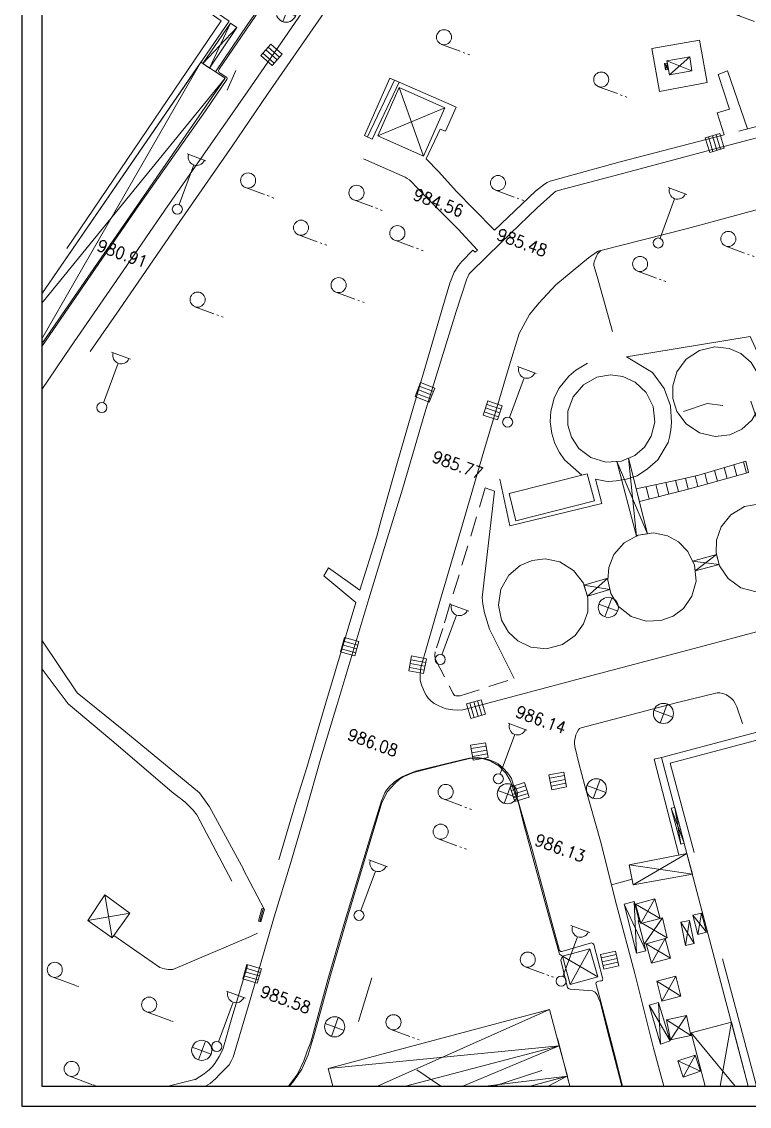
# Model space of a CAD drawing. Header units: centimetres. Extents: x 392964 to 515689, y 49661 to 58661.
# Drawn here: x 392964 to 396579, y 49661 to 55048 of the extents above; entities that cross this region are included whole.
import ezdxf
from ezdxf.enums import TextEntityAlignment as Align
from ezdxf.xclip import XClip

# ---------------------------------------------------------------- set-up
doc = ezdxf.new("R2010")
doc.units = ezdxf.units.CM
doc.header["$XCLIPFRAME"] = 0
for name, pattern in [('10204', [3, 2, -1]), ('10207', [0]), ('11014', [15, 7.5, 7.5]), ('11019', [0]), ('11021', [0]), ('11216', [0]), ('11239', [0]), ('DGN Style 3', [38.252869, 27.323478, -10.929391])]:
    doc.linetypes.add(name, pattern=pattern)
for name, color, linetype, lineweight in [('---___EB_draft03_cihazlar', 8, 'Continuous', 9), ('0-KRCN-VAZİYET-030426', 8, 'Continuous', 9), ('0-KRCN-Z-ANTET', 71, 'Continuous', 30), ('B_AKARYAKIT_ISTASYONU', 8, '11216', 9), ('B_BETON_ZEMIN', 8, '11239', 9), ('B_MERDIVEN', 8, '10207', 9), ('B_MERDIVEN_TARAMA', 8, 'Continuous', 9), ('B_SUNDURMA', 8, 'Continuous', 9), ('B_SUNDURMA_TARAMA', 8, 'Continuous', 9), ('B_TICARI', 8, 'Continuous', 9), ('B_YAPI_ZEMIN', 8, 'DGN Style 3', 9), ('S_CAD_SOK_LAMBASI', 8, 'Continuous', 9), ('S_IZGARA', 8, 'Continuous', 9), ('S_ROGAR_KAPAGI', 8, 'Continuous', 9), ('S_TEK_AGAC', 8, 'Continuous', 9), ('S_Y_DOKEN_AGAC_GRUP', 8, 'Continuous', 9), ('SINIR_DUVAR_TEK', 8, '11019', 9), ('SINIR_IST_DUVARI', 8, '11021', 9), ('SINIR_TEL_TEK', 8, '11014', 9), ('Y_YOL_KOTU', 8, 'Continuous', 9), ('YOL_KALDIRIM_KENARI_BORDURTASI', 8, '10204', 9), ('YOL_SOSE', 8, 'Continuous', 9)]:
    doc.layers.add(name, color=color, linetype=linetype, lineweight=lineweight)
doc.styles.add('Style-STANDARD', font='STANDARD.shx')

# ---------------------------------------------------------------- blocks, each defined once
blk = doc.blocks.new('12003')
at = {"layer": 'S_CAD_SOK_LAMBASI'}
for p, q in [((-1, 5.5), (1, 5.5)), ((0, 0.5), (0, 4.69))]:
    blk.add_line(p, q, dxfattribs=at)
blk.add_circle((0, 0), 0.5, dxfattribs=at)
blk.add_arc((0, 5.53), 0.837, 183.298, 356.9072, dxfattribs=at)
blk = doc.blocks.new('12027')
at = {"layer": 'S_ROGAR_KAPAGI'}
for p, q in [((0.02, -1.01), (0.02, 0.99)), ((-1, -0.02), (1, -0.02))]:
    blk.add_line(p, q, dxfattribs=at)
blk.add_circle((0, 0), 1, dxfattribs=at)
blk = doc.blocks.new('12038')
at = {"layer": 'S_IZGARA'}
for p, q in [((-0.5, -1), (-0.5, 1)), ((0, -1), (0, 1)), ((0.55, -1), (0.55, 1))]:
    blk.add_line(p, q, dxfattribs=at)
at = {"layer": 'S_IZGARA', "flags": 128}
blk.add_lwpolyline([(1, 1), (-1, 1), (-1, -1), (1, -1), (1, 1)], dxfattribs=at)
blk = doc.blocks.new('11424')
at = {"layer": 'S_TEK_AGAC'}
for p, q in [((0, -0.75), (2, -0.75)), ((2.3, -0.75), (2.5, -0.75)), ((2.8, -0.75), (3, -0.75))]:
    blk.add_line(p, q, dxfattribs=at)
blk.add_circle((0, 0), 0.75, dxfattribs=at)
blk = doc.blocks.new('11402')
at = {"layer": 'S_Y_DOKEN_AGAC_GRUP'}
for p, q in [((-5, 3.75), (-2.49, 3.75)), ((-2.44, 3.75), (-2.34, 3.75)), ((-2.26, 3.75), (-2.16, 3.75)), ((5, 3.75), (7.51, 3.75)), ((7.56, 3.75), (7.66, 3.75)), ((7.74, 3.75), (7.84, 3.75)), ((-0.01, -4.9), (2.5, -4.9)), ((2.55, -4.9), (2.65, -4.9)), ((2.73, -4.9), (2.83, -4.9))]:
    blk.add_line(p, q, dxfattribs=at)
for centre in [(-4.99, 4.5), (5.01, 4.5), (0, -4.15)]:
    blk.add_circle(centre, 0.75, dxfattribs=at)
blk = doc.blocks.new('12038_2')
at = {"layer": 'S_IZGARA'}
for p, q in [((-0.5, -1), (-0.5, 1)), ((0, -1), (0, 1)), ((0.55, -1), (0.55, 1))]:
    blk.add_line(p, q, dxfattribs=at)
at = {"layer": 'S_IZGARA', "flags": 128}
blk.add_lwpolyline([(1, 1), (-1, 1), (-1, -1), (1, -1), (1, 1)], dxfattribs=at)
blk = doc.blocks.new('12038_3')
at = {"layer": 'S_IZGARA'}
for p, q in [((-0.5, -1), (-0.5, 1)), ((0, -1), (0, 1)), ((0.55, -1), (0.55, 1))]:
    blk.add_line(p, q, dxfattribs=at)
at = {"layer": 'S_IZGARA', "flags": 128}
blk.add_lwpolyline([(1, 1), (-1, 1), (-1, -1), (1, -1), (1, 1)], dxfattribs=at)
blk = doc.blocks.new('Akyurt_Tm33')
at = {"layer": 'B_AKARYAKIT_ISTASYONU', "flags": 128}
for points, elevation in [([(501810.2, 4439152.84), (501810.81, 4439154), (501811.06, 4439155.46), (501810.78, 4439157.02), (501809.97, 4439158.4), (501808.78, 4439159.36), (501807.5, 4439159.84), (501806.24, 4439159.92), (501804.85, 4439159.58), (501803.55, 4439158.72), (501802.59, 4439157.42), (501802.17, 4439155.92), (501802.26, 4439154.5), (501802.71, 4439153.31), (501803.55, 4439152.23), (501804.82, 4439151.4), (501806.39, 4439151.03), (501807.96, 4439151.24), (501809.28, 4439151.91)], 995.35), ([(501801.74, 4439147.81), (501802, 4439149.06), (501801.84, 4439150.5), (501801.15, 4439151.89), (501800.01, 4439152.96), (501798.64, 4439153.54), (501797.31, 4439153.64), (501796.1, 4439153.37), (501794.9, 4439152.67), (501793.9, 4439151.51), (501793.36, 4439150.03), (501793.37, 4439148.51), (501793.84, 4439147.2), (501794.59, 4439146.21), (501795.68, 4439145.43), (501797.1, 4439144.99), (501798.66, 4439145.07), (501800.08, 4439145.69), (501801.13, 4439146.69)], 996.11), ([(501819.41, 4439139.64), (501820.06, 4439140.76), (501820.38, 4439142.18), (501820.17, 4439143.73), (501819.43, 4439145.13), (501818.31, 4439146.13), (501817.06, 4439146.65), (501815.82, 4439146.78), (501814.44, 4439146.51), (501813.12, 4439145.72), (501812.12, 4439144.48), (501811.64, 4439143.02), (501811.67, 4439141.62), (501812.06, 4439140.43), (501812.84, 4439139.33), (501814.06, 4439138.45), (501815.58, 4439138.02), (501817.14, 4439138.16), (501818.46, 4439138.77)], 996.47), ([(501810.23, 4439133.04), (501810.93, 4439134.13), (501811.3, 4439135.54), (501811.16, 4439137.1), (501810.47, 4439138.53), (501809.39, 4439139.58), (501808.17, 4439140.16), (501806.93, 4439140.34), (501805.54, 4439140.12), (501804.19, 4439139.39), (501803.14, 4439138.19), (501802.59, 4439136.75), (501802.56, 4439135.35), (501802.9, 4439134.14), (501803.64, 4439133.01), (501804.82, 4439132.08), (501806.32, 4439131.58), (501807.89, 4439131.65), (501809.24, 4439132.21)], 996.47), ([(501795.17, 4439133.39), (501794.22, 4439132.49), (501793.5, 4439131.19), (501793.26, 4439129.62), (501793.58, 4439128.04), (501794.39, 4439126.75), (501795.45, 4439125.87), (501796.63, 4439125.39), (501798.05, 4439125.27), (501799.57, 4439125.65), (501800.89, 4439126.58), (501801.79, 4439127.86), (501802.16, 4439129.24), (501802.12, 4439130.51), (501801.67, 4439131.81), (501800.74, 4439133.02), (501799.37, 4439133.87), (501797.81, 4439134.19), (501796.35, 4439133.97)], 996.47)]:
    blk.add_lwpolyline(points, close=True, dxfattribs=dict(at, elevation=elevation))
at = {"layer": 'B_AKARYAKIT_ISTASYONU'}
blk.add_3dface([(501798.94, 4439141.07, 988.83), (501792.31, 4439136.51, 988.83), (501790.74, 4439138.82, 988.83), (501797.31, 4439143.35, 988.83)], dxfattribs=at)
at = {"layer": 'B_BETON_ZEMIN', "elevation": 986.25, "flags": 128}
for points in [[(501818.99, 4439111), (501813.39, 4439119.08), (501814.03, 4439119.48)], [(501813.74, 4439105.89), (501815.47, 4439107.13)]]:
    blk.add_lwpolyline(points, dxfattribs=at)
at = {"layer": 'B_BETON_ZEMIN', "extrusion": (0.013259, -0.01193, 0.999841), "elevation": -45321.04, "flags": 128}
blk.add_lwpolyline([(501725.04, 4438866.87), (501721.71, 4438869.87)], dxfattribs=at)
at = {"layer": 'B_BETON_ZEMIN', "extrusion": (0.019592, -0.030156, 0.999353), "elevation": -123051.15, "flags": 128}
blk.add_lwpolyline([(2839157.41, 3446936.93), (2839158.53, 3446932.48), (2839158.14, 3446932.48)], dxfattribs=at)
at = {"layer": 'B_BETON_ZEMIN', "extrusion": (0.010604, -0.057688, 0.998278), "elevation": -249777.17, "flags": 128}
blk.add_lwpolyline([(1296063.87, 4267913.38), (1296068.38, 4267911.33), (1296076.14, 4267915.42)], dxfattribs=at)
at = {"layer": 'B_BETON_ZEMIN', "extrusion": (0.00931, 0.009511, 0.999911), "elevation": 47877.1, "flags": 128}
blk.add_lwpolyline([(501750.95, 4438834.06), (501751.49, 4438834.61)], dxfattribs=at)
at = {"layer": 'B_BETON_ZEMIN'}
for points in [[(501798.43, 4439179.64, 985.03), (501797.02, 4439181.46, 984.95), (501798.03, 4439182.23, 984.95), (501795.77, 4439185.05, 984.71), (501796.53, 4439185.73, 984.71), (501800.39, 4439181, 985.07)], [(501772, 4439173.03, 983.87), (501772.5, 4439173, 983.87), (501772.32, 4439170.38, 983.91), (501771.75, 4439170.39, 983.87), (501771.48, 4439167.14, 984.03), (501773.11, 4439166.38, 984.23), (501775.41, 4439165.16, 984.63), (501777.6, 4439164.11, 985.07), (501780.28, 4439162.86, 985.51), (501782.78, 4439167.9, 985.23)], [(501778.96, 4439160.26, 985.53), (501779.27, 4439160.13, 985.55), (501779.39, 4439160.39, 985.55), (501776.89, 4439161.69, 985.11), (501773.03, 4439163.47, 984.35), (501770.64, 4439164.61, 983.99), (501770.39, 4439164.67, 983.95), (501770.14, 4439164.71, 983.91), (501765.64, 4439164.98, 984.07)], [(501796.97, 4439155.61, 986.13), (501807.79, 4439161.75, 985.97), (501811.42, 4439158.09, 986.13), (501812.39, 4439157.85, 986.13), (501814.78, 4439159.34, 986.13), (501814.62, 4439159.57, 986.13)], [(501797.58, 4439121.77, 986.37), (501793.56, 4439125.5, 986.13), (501792.53, 4439126.87, 986.13), (501792.1, 4439127.61, 986.13), (501791.81, 4439128.21, 986.13), (501789.3, 4439138.54, 985.97), (501788.31, 4439138.52, 985.89)], [(501780.2, 4439123.4, 986.06), (501776.29, 4439124.76, 985.7), (501776.46, 4439125.69, 985.74), (501780.15, 4439124.68, 986.05)], [(501743.07, 4439117.16, 982.45), (501742.41, 4439115.04, 982.45), (501748.08, 4439110.38, 983.01), (501753.25, 4439106.36, 983.57), (501756.88, 4439104.04, 983.89), (501762.97, 4439101.86, 984.61), (501769.61, 4439099.38, 985.33), (501771.11, 4439098.91, 985.41), (501771.65, 4439098.69, 985.49), (501772.18, 4439098.45, 985.49), (501772.69, 4439098.12, 985.57), (501778.22, 4439093.17, 985.89)], [(501778.9, 4439094.66, 985.89), (501773.59, 4439099.33, 985.57), (501772.17, 4439100.27, 985.49), (501762.99, 4439103.47, 984.61), (501757.34, 4439105.37, 983.89), (501751.05, 4439109.92, 983.33)], [(501781.88, 4439088.65, 985.73), (501775.76, 4439082.9, 985.65), (501775.37, 4439082.73, 985.65), (501774.98, 4439082.66, 985.65), (501774.48, 4439082.64, 985.65), (501769.12, 4439084.03, 985.65)]]:
    blk.add_polyline3d(points, dxfattribs=at)
at = {"layer": 'B_MERDIVEN'}
blk.add_polyline3d([(501803.14, 4439142.56, 996.47), (501802.4, 4439143.64, 996.47), (501806.31, 4439146.1, 991.35), (501807.76, 4439147.07, 991.31), (501811.68, 4439149.98, 986.35), (501812.32, 4439149.04, 986.35), (501808.42, 4439146.2, 991.31), (501806.84, 4439145.11, 991.31)], close=True, dxfattribs=at)
for points in [[(501765.77, 4439167.13, 983.91), (501766.33, 4439173.36, 983.91), (501765.3, 4439173.42, 983.23), (501764.91, 4439167.21, 983.27)], [(501782.23, 4439091.66, 985.58), (501782.35, 4439090.36, 985.58), (501782.1, 4439090.35, 985.82), (501781.98, 4439091.64, 985.82)]]:
    blk.add_3dface(points, dxfattribs=at)
at = {"layer": 'B_MERDIVEN_TARAMA'}
for p, q in [((501765.25, 4439167.18, 983.52), (501765.8, 4439173.39, 983.56)), ((501810.69, 4439149.24, 987.61), (501811.33, 4439148.32, 987.62)), ((501811.49, 4439149.84, 986.59), (501812.13, 4439148.9, 986.59)), ((501809.08, 4439148.05, 989.64), (501809.71, 4439147.14, 989.67)), ((501809.88, 4439148.64, 988.63), (501810.52, 4439147.73, 988.65)), ((501807.46, 4439146.87, 991.32), (501808.08, 4439145.97, 991.31)), ((501808.28, 4439147.45, 990.66), (501808.9, 4439146.55, 990.7)), ((501805.79, 4439145.78, 992.03), (501806.44, 4439144.83, 991.88)), ((501806.63, 4439146.32, 991.34), (501807.26, 4439145.4, 991.31)), ((501804.1, 4439144.71, 994.25), (501804.79, 4439143.7, 994.17)), ((501804.94, 4439145.24, 993.14), (501805.62, 4439144.26, 993.03)), ((501803.25, 4439144.17, 995.36), (501803.97, 4439143.13, 995.32)), ((501782.12, 4439091.65, 985.69), (501782.24, 4439090.36, 985.69))]:
    blk.add_line(p, q, dxfattribs=at)
at = {"layer": 'B_SUNDURMA', "flags": 128}
for points, elevation in [([(501805.02, 4439139.84), (501800.63, 4439146.21), (501800.08, 4439145.69), (501799.68, 4439145.51), (501804.06, 4439139.25), (501804.19, 4439139.39)], 996.47), ([(501812.76, 4439139.45), (501810.72, 4439138.02), (501810.47, 4439138.53), (501810.16, 4439138.83), (501812.16, 4439140.3)], 996.47), ([(501803.42, 4439133.34), (501801.55, 4439131.97), (501800.86, 4439132.86), (501802.85, 4439134.34), (501802.9, 4439134.14)], 996.47), ([(501818.43, 4439100.38), (501815.58, 4439104.52), (501816.44, 4439105.12), (501817.56, 4439103.5), (501817.48, 4439103.45), (501818.83, 4439101.48), (501819.21, 4439100.93)], 987.77), ([(501819.01, 4439101.6), (501818.83, 4439101.48), (501817.48, 4439103.45), (501817.62, 4439103.55), (501817.8, 4439103.29), (501819.42, 4439104.43), (501819.62, 4439104.56), (501820.77, 4439102.87), (501820.6, 4439102.73)], 988.69), ([(501816.21, 4439086.53), (501797.65, 4439073.44), (501800.5, 4439069.38), (501817.67, 4439081.4), (501818.06, 4439080.83), (501819.54, 4439081.83)], 987.41)]:
    blk.add_lwpolyline(points, close=True, dxfattribs=dict(at, elevation=elevation))
at = {"layer": 'B_SUNDURMA'}
for points in [[(501791.25, 4439183.35, 986.79), (501793.21, 4439184.51, 986.79), (501792.52, 4439185.74, 986.79), (501790.54, 4439184.58, 986.79)], [(501790.99, 4439183.81, 986.13), (501790.65, 4439184.38, 986.13), (501790.4, 4439184.24, 986.13), (501790.72, 4439183.68, 986.13)], [(501748.16, 4439168.15, 983.07), (501749.3, 4439172.85, 983.07), (501748.56, 4439173.06, 983.07), (501747.37, 4439168.33, 983.07)], [(501771.14, 4439167.31, 985.79), (501771.46, 4439172.55, 985.79), (501766.51, 4439172.86, 986.35), (501766.18, 4439167.63, 986.35)], [(501738.54, 4439134.38, 985.79), (501741.27, 4439133.72, 985.79), (501749.98, 4439167.74, 985.79), (501747.14, 4439168.38, 985.79)], [(501819.09, 4439112.27, 988.05), (501818.79, 4439112.07, 988.05), (501816.67, 4439115.08, 988.05), (501816.97, 4439115.29, 988.05)], [(501820.91, 4439109.68, 988.77), (501815.78, 4439106.63, 988.77), (501814.7, 4439108.38, 988.77), (501819.69, 4439111.42, 988.77)], [(501817.8, 4439103.29, 1006.41), (501819.42, 4439104.43, 1006.41), (501818.28, 4439106.07, 1006.41), (501816.65, 4439104.93, 1006.41)], [(501823.5, 4439104.24, 988.21), (501822.36, 4439105.85, 988.21), (501823.09, 4439106.36, 988.21), (501824.23, 4439104.75, 988.21)], [(501822.25, 4439105.26, 988.17), (501823.47, 4439103.26, 988.17), (501822.71, 4439102.79, 988.17), (501821.49, 4439104.8, 988.17)], [(501821.75, 4439101.1, 1006.41), (501820.16, 4439099.98, 1006.41), (501819.01, 4439101.6, 1006.41), (501820.6, 4439102.73, 1006.41)], [(501821.28, 4439098.46, 1006.41), (501822.87, 4439099.58, 1006.41), (501824.04, 4439097.91, 1006.41), (501822.45, 4439096.79, 1006.41)], [(501813.93, 4439099.2, 988.65), (501815.62, 4439096.85, 988.65), (501813.3, 4439095.19, 988.65), (501811.62, 4439097.56, 988.65)], [(501822.16, 4439096.56, 987.81), (501824.59, 4439093.37, 987.81), (501823.79, 4439092.73, 987.81), (501821.39, 4439095.98, 987.81)], [(501823.5, 4439095.2, 1006.41), (501825.23, 4439096.3, 1006.41), (501826.32, 4439094.6, 1006.41), (501824.58, 4439093.49, 1006.41)], [(501834.78, 4439089.91, 989.61), (501829.65, 4439097.22, 989.61), (501826.26, 4439094.84, 989.29), (501831.39, 4439087.53, 989.29)], [(501812.26, 4439092.16, 988.33), (501793.66, 4439079.03, 988.29), (501795.75, 4439076.02, 988.29), (501814.4, 4439089.1, 988.29)], [(501825.99, 4439091.77, 1006.25), (501827.4, 4439092.9, 1006.25), (501828.46, 4439091.59, 1006.25), (501827.05, 4439090.46, 1006.25)], [(501795.75, 4439076.02, 988.01), (501797.65, 4439073.44, 988.01), (501816.22, 4439086.54, 988.01), (501814.4, 4439089.1, 988.01)], [(501769.82, 4439086.66, 988.17), (501769.05, 4439083.75, 988.17), (501766.17, 4439084.53, 987.65), (501766.88, 4439087.51, 987.73)]]:
    blk.add_3dface(points, dxfattribs=at)
at = {"layer": 'B_SUNDURMA_TARAMA'}
for p, q in [((501791.25, 4439183.35, 986.79), (501792.52, 4439185.74, 986.79)), ((501793.21, 4439184.51, 986.79), (501790.54, 4439184.58, 986.79)), ((501790.99, 4439183.81, 986.13), (501790.4, 4439184.24, 986.13)), ((501790.65, 4439184.38, 986.13), (501790.72, 4439183.68, 986.13)), ((501749.3, 4439172.85, 983.07), (501747.37, 4439168.33, 983.07)), ((501748.16, 4439168.15, 983.07), (501748.56, 4439173.06, 983.07)), ((501771.14, 4439167.31, 985.79), (501766.51, 4439172.86, 986.35)), ((501771.46, 4439172.55, 985.79), (501766.18, 4439167.63, 986.35)), ((501741.27, 4439133.72, 985.79), (501747.14, 4439168.38, 985.79)), ((501738.54, 4439134.38, 985.79), (501749.98, 4439167.74, 985.79)), ((501800.63, 4439146.21, 996.47), (501804.06, 4439139.25, 996.47)), ((501805.02, 4439139.84, 996.47), (501799.68, 4439145.51, 996.47)), ((501812.76, 4439139.45, 996.47), (501810.16, 4439138.83, 996.47)), ((501810.72, 4439138.02, 996.47), (501812.16, 4439140.3, 996.47)), ((501801.55, 4439131.97, 996.47), (501802.85, 4439134.34, 996.47)), ((501803.42, 4439133.34, 996.47), (501800.86, 4439132.86, 996.47)), ((501819.09, 4439112.27, 988.05), (501816.67, 4439115.08, 988.05)), ((501818.79, 4439112.07, 988.05), (501816.97, 4439115.29, 988.05)), ((501815.78, 4439106.63, 988.77), (501819.69, 4439111.42, 988.77)), ((501820.91, 4439109.68, 988.77), (501814.7, 4439108.38, 988.77)), ((501817.8, 4439103.29, 1006.41), (501818.28, 4439106.07, 1006.41)), ((501823.5, 4439104.24, 988.21), (501823.09, 4439106.36, 988.21)), ((501818.43, 4439100.38, 987.77), (501816.44, 4439105.12, 987.77)), ((501819.42, 4439104.43, 1006.41), (501816.65, 4439104.93, 1006.41)), ((501822.25, 4439105.26, 988.17), (501822.71, 4439102.79, 988.17)), ((501822.36, 4439105.85, 988.21), (501824.23, 4439104.75, 988.21)), ((501815.58, 4439104.52, 987.77), (501819.21, 4439100.93, 987.77)), ((501818.83, 4439101.48, 988.69), (501819.62, 4439104.56, 988.69)), ((501823.47, 4439103.26, 988.17), (501821.49, 4439104.8, 988.17)), ((501817.48, 4439103.45, 988.69), (501820.77, 4439102.87, 988.69)), ((501820.16, 4439099.98, 1006.41), (501820.6, 4439102.73, 1006.41)), ((501821.75, 4439101.1, 1006.41), (501819.01, 4439101.6, 1006.41)), ((501822.87, 4439099.58, 1006.41), (501822.45, 4439096.79, 1006.41)), ((501813.93, 4439099.2, 988.65), (501813.3, 4439095.19, 988.65)), ((501821.28, 4439098.46, 1006.41), (501824.04, 4439097.91, 1006.41)), ((501815.62, 4439096.85, 988.65), (501811.62, 4439097.56, 988.65)), ((501822.16, 4439096.56, 987.81), (501823.79, 4439092.73, 987.81)), ((501825.23, 4439096.3, 1006.41), (501824.58, 4439093.49, 1006.41)), ((501829.65, 4439097.22, 989.61), (501831.39, 4439087.53, 989.29)), ((501824.59, 4439093.37, 987.81), (501821.39, 4439095.98, 987.81)), ((501823.5, 4439095.2, 1006.41), (501826.32, 4439094.6, 1006.41)), ((501834.78, 4439089.91, 989.61), (501826.26, 4439094.84, 989.29)), ((501812.26, 4439092.16, 988.33), (501795.75, 4439076.02, 988.29)), ((501827.4, 4439092.9, 1006.25), (501827.05, 4439090.46, 1006.25)), ((501825.99, 4439091.77, 1006.25), (501828.46, 4439091.59, 1006.25)), ((501793.66, 4439079.03, 988.29), (501814.4, 4439089.1, 988.29)), ((501797.65, 4439073.44, 988.01), (501814.4, 4439089.1, 988.01)), ((501769.82, 4439086.66, 988.17), (501766.17, 4439084.53, 987.65)), ((501769.05, 4439083.75, 988.17), (501766.88, 4439087.51, 987.73)), ((501795.75, 4439076.02, 988.01), (501816.22, 4439086.54, 988.01)), ((501816.21, 4439086.53, 987.41), (501800.5, 4439069.38, 987.41))]:
    blk.add_line(p, q, dxfattribs=at)
at = {"layer": 'B_TICARI'}
for points in [[(501728.83, 4439178.18, 990.75), (501748.36, 4439173.2, 990.75), (501737.36, 4439129.73, 990.75), (501717.69, 4439134.77, 990.75)], [(501858.41, 4439056.24, 994.57), (501814.03, 4439119.48, 994.57), (501854.54, 4439147.99, 994.57), (501898.96, 4439084.96, 994.57)]]:
    blk.add_3dface(points, dxfattribs=at)
at = {"layer": 'B_YAPI_ZEMIN'}
blk.add_polyline3d([(501718.52, 4439135.78, 980.91), (501728.81, 4439177.57, 980.91), (501731.55, 4439176.89, 980.91), (501735.34, 4439192.59, 980.91), (501749.76, 4439189.08, 980.91), (501745.33, 4439173.53, 981.37), (501747.61, 4439172.95, 980.91), (501737.18, 4439130.55, 980.91), (501734.88, 4439131.12, 980.91), (501732.85, 4439122.84, 980.91), (501718.22, 4439126.44, 980.91), (501718.44, 4439127.32, 980.91), (501718.91, 4439127.2, 980.91), (501720.63, 4439134.17, 980.91), (501717.95, 4439134.83, 980.91), (501718.2, 4439135.86, 980.91)], close=True, dxfattribs=at)
blk.add_3dface([(501898.51, 4439085.1, 986.01), (501854.66, 4439147.22, 986.01), (501815.03, 4439119.24, 986.01), (501858.88, 4439057.12, 986.01)], dxfattribs=at)
at = {"layer": 'SINIR_DUVAR_TEK', "extrusion": (-0.054059, 0.066521, 0.99632), "elevation": 269151.78, "flags": 128}
blk.add_lwpolyline([(-3189063.45, -3116942.99), (-3189063.45, -3116945.58)], dxfattribs=at)
at = {"layer": 'SINIR_DUVAR_TEK', "extrusion": (0.072156, -0.087176, 0.993576), "elevation": -349799.75, "flags": 128}
blk.add_lwpolyline([(3217065.68, 3079936.94), (3217068.15, 3079936.94), (3217069.57, 3079936.23)], dxfattribs=at)
at = {"layer": 'SINIR_DUVAR_TEK', "elevation": 986.83, "flags": 128}
blk.add_lwpolyline([(501796.86, 4439143.04), (501794.73, 4439143.87), (501794.01, 4439144.37), (501793.26, 4439145.05), (501792.63, 4439145.89), (501792.08, 4439146.93), (501791.77, 4439147.92), (501791.63, 4439149.27), (501791.76, 4439150.31)], dxfattribs=at)
at = {"layer": 'SINIR_DUVAR_TEK'}
for points in [[(501824.19, 4439197.81, 984.99), (501819.42, 4439194.4, 984.99), (501810.9, 4439188.46, 985.07), (501802.89, 4439182.75, 985.23), (501799.65, 4439180.48, 985.23)], [(501798.43, 4439179.64, 985.15), (501789.65, 4439173.55, 985.31), (501783.79, 4439169.33, 985.27), (501783.57, 4439169.12, 985.27), (501783.37, 4439168.86, 985.27), (501782.78, 4439167.9, 985.27)], [(501794.79, 4439157.48, 985.89), (501791.46, 4439162.06, 985.53), (501790.76, 4439162.99, 985.45), (501790.69, 4439163.18, 985.45), (501790.68, 4439163.35, 985.45), (501790.7, 4439164.2, 985.45), (501790.79, 4439164.42, 985.45), (501790.91, 4439164.64, 985.45)], [(501778.96, 4439160.26, 985.67), (501778.34, 4439158.8, 985.67), (501778.16, 4439158.31, 985.63), (501778, 4439157.55, 985.67), (501777.96, 4439156.38, 985.67), (501778.14, 4439153.59, 985.67)], [(501796.97, 4439155.61, 986.51), (501799.92, 4439155.02, 986.67), (501801.57, 4439153.95, 986.83), (501802.74, 4439152.54, 986.91), (501803.42, 4439151.02, 986.91), (501803.61, 4439150.3, 986.91), (501803.73, 4439149.59, 986.83), (501803.79, 4439149.04, 986.75), (501803.42, 4439147.07, 986.85)], [(501791.76, 4439150.31, 986.83), (501792.26, 4439151.81, 986.75), (501792.7, 4439152.62, 986.67), (501793.53, 4439153.67, 986.59)], [(501803.42, 4439147.07, 986.85), (501802.79, 4439145.89, 986.81), (501802.05, 4439144.87, 986.81), (501801.18, 4439144.21, 986.93), (501800.26, 4439143.69, 986.85), (501799.62, 4439143.38, 986.85), (501799.27, 4439143.29, 986.81), (501798.27, 4439143.14, 986.81), (501799.73, 4439141.08, 986.85), (501791.89, 4439135.84, 986.93), (501789.37, 4439139.83, 986.61)]]:
    blk.add_polyline3d(points, dxfattribs=at)
at = {"layer": 'SINIR_IST_DUVARI', "extrusion": (0.007021, -0.000412429, 0.999975), "elevation": 2675.99, "flags": 128}
blk.add_lwpolyline([(501747.05, 4439174.84), (501752.73, 4439174.51)], dxfattribs=at)
at = {"layer": 'SINIR_IST_DUVARI', "extrusion": (0.005667, 0.09196, 0.995747), "elevation": 412047.28, "flags": 128}
blk.add_lwpolyline([(-227756.54, -4442555.5), (-227756.54, -4442557.67)], dxfattribs=at)
at = {"layer": 'SINIR_IST_DUVARI', "extrusion": (0.460813, -0.114734, 0.88005), "elevation": -277245.92, "flags": 128}
blk.add_lwpolyline([(4428831.27, 515861.09), (4428837.51, 515861.09), (4428850.42, 515860.79)], dxfattribs=at)
at = {"layer": 'SINIR_IST_DUVARI', "elevation": 986.05, "flags": 128}
blk.add_lwpolyline([(501779.85, 4439130.3), (501780.15, 4439124.68)], dxfattribs=at)
at = {"layer": 'SINIR_IST_DUVARI', "extrusion": (-0.000413474, 0.006731, 0.999977), "elevation": 30656.78, "flags": 128}
blk.add_lwpolyline([(501780.57, 4439017.61), (501781.2, 4439007.22)], dxfattribs=at)
at = {"layer": 'SINIR_IST_DUVARI', "extrusion": (0.000729777, -0.010451, 0.999945), "elevation": -45039.96, "flags": 128}
blk.add_lwpolyline([(501779.99, 4438884.72), (501780.45, 4438878.03)], dxfattribs=at)
at = {"layer": 'SINIR_IST_DUVARI', "extrusion": (0.002141, -0.031265, 0.999509), "elevation": -136728.01, "flags": 128}
blk.add_lwpolyline([(803840.05, 4392324.28), (803840.05, 4392319.18)], dxfattribs=at)
at = {"layer": 'SINIR_IST_DUVARI', "extrusion": (0.002301, -0.044305, 0.999015), "elevation": -194535.29, "flags": 128}
blk.add_lwpolyline([(731355.02, 4402792.93), (731355.02, 4402788.38)], dxfattribs=at)
at = {"layer": 'SINIR_IST_DUVARI', "extrusion": (-0.003435, 0.004894, 0.999982), "elevation": 20988.71, "flags": 128}
blk.add_lwpolyline([(501820.12, 4439040.75), (501827.74, 4439029.76), (501832.34, 4439032.99)], dxfattribs=at)
at = {"layer": 'SINIR_IST_DUVARI'}
for points in [[(501746.8, 4439137.63, 982.35), (501748.07, 4439142.51, 982.39), (501750.67, 4439152.82, 982.39), (501752.95, 4439161.66, 982.39), (501754.45, 4439167.7, 982.39), (501756.8, 4439176.76, 982.47), (501759.13, 4439185.77, 982.47), (501761.07, 4439193.63, 982.47), (501753.85, 4439195.43, 982.43), (501748.8, 4439196.84, 982.43), (501746.91, 4439196.69, 981.11)], [(501751.27, 4439177.64, 980.95), (501750.21, 4439173.52, 980.99), (501748.83, 4439168, 980.99)], [(501778.14, 4439153.59, 985.67), (501778.49, 4439148.4, 985.75), (501778.9, 4439142.77, 985.91), (501779.24, 4439137.8, 985.95), (501779.72, 4439131.96, 986.07), (501779.85, 4439130.3, 986.05)], [(501789.14, 4439072.25, 985.79), (501789.76, 4439073.63, 985.81), (501790.38, 4439075.15, 985.87), (501790.89, 4439076.68, 985.87), (501791.23, 4439078.06, 985.87), (501791.31, 4439079.61, 985.83), (501791.19, 4439081.69, 985.83), (501790.66, 4439087.89, 985.99), (501790.26, 4439093.43, 986.07), (501789.51, 4439105.67, 986.31), (501789.67, 4439106.87, 986.29), (501789.85, 4439107.36, 986.29), (501790.05, 4439107.87, 986.31), (501790.32, 4439108.38, 986.31), (501790.62, 4439108.79, 986.29), (501791.41, 4439109.55, 986.31), (501793.95, 4439111.29, 986.37), (501796.16, 4439112.78, 986.33), (501796.86, 4439113.08, 986.33), (501797.47, 4439113.22, 986.33), (501798.23, 4439113.27, 986.33), (501799.15, 4439113.11, 986.33), (501800.05, 4439112.67, 986.31), (501800.72, 4439112.11, 986.31), (501802.26, 4439110.28, 986.25), (501803.64, 4439108.31, 986.29), (501805.34, 4439105.93, 986.29), (501807.3, 4439103.16, 986.29), (501809.19, 4439100.49, 986.29), (501811.29, 4439097.63, 986.21), (501811.62, 4439097.56, 986.21)], [(501781.31, 4439106.33, 986.06), (501781.51, 4439102.48, 986.02), (501781.74, 4439098.88, 985.9), (501781.88, 4439096.75, 985.97)], [(501811.62, 4439097.56, 986.21), (501811.62, 4439097.12, 986.21), (501813.2, 4439094.79, 986.21), (501813.37, 4439094.73, 986.21), (501813.49, 4439094.74, 986.21), (501815.62, 4439095.35, 986.25), (501815.91, 4439095.32, 986.25), (501816.2, 4439095.15, 986.25), (501816.44, 4439094.9, 986.25), (501816.7, 4439094.6, 986.25), (501818.42, 4439092.11, 986.21), (501819.69, 4439090.31, 986.21)], [(501838.43, 4439066.17, 985.13), (501833.08, 4439062.4, 985.13), (501814.13, 4439089.51, 984.97), (501813.93, 4439089.77, 984.97)], [(501782.59, 4439085.83, 985.57), (501782.96, 4439080.2, 985.49), (501783.19, 4439077.16, 985.45), (501783.09, 4439076.38, 985.37), (501782.93, 4439075.58, 985.37), (501782.8, 4439075.22, 985.37), (501782.71, 4439075, 985.37), (501782.6, 4439074.81, 985.33), (501782.28, 4439074.25, 985.33), (501781.62, 4439073.39, 985.33)], [(501781.63, 4439073.4, 985.37), (501778.44, 4439071.24, 985.05), (501773, 4439067.33, 984.61), (501768.66, 4439064.28, 984.53)]]:
    blk.add_polyline3d(points, dxfattribs=at)
at = {"layer": 'SINIR_TEL_TEK', "elevation": 984.65, "flags": 128}
blk.add_lwpolyline([(501795.02, 4439183.94), (501790.9, 4439181.46)], dxfattribs=at)
at = {"layer": 'SINIR_TEL_TEK'}
blk.add_polyline3d([(501790.9, 4439181.46, 984.65), (501788.71, 4439185.2, 984.61), (501792.88, 4439187.61, 984.61), (501795.02, 4439183.94, 984.65)], dxfattribs=at)
at = {"layer": 'YOL_KALDIRIM_KENARI_BORDURTASI'}
blk.add_polyline3d([(501788.31, 4439138.52, 985.89), (501789.19, 4439123.95, 986.05), (501789.29, 4439121.52, 986.05), (501789.39, 4439121.18, 986.05), (501789.54, 4439120.88, 986.05), (501792.4, 4439118.25, 986.29), (501792.6, 4439118.14, 986.21), (501792.71, 4439118.14, 986.21), (501793.12, 4439118.28, 986.21), (501797.58, 4439121.77, 986.37)], dxfattribs=at)
at = {"layer": 'YOL_SOSE'}
for points in [[(501767.69, 4439062.16, 984.09), (501778.74, 4439069.98, 984.89), (501782.36, 4439072.62, 985.13), (501783.19, 4439073.56, 985.13), (501783.36, 4439073.88, 985.17), (501783.54, 4439074.27, 985.17), (501783.71, 4439074.63, 985.21), (501784.29, 4439075.96, 985.25), (501784.37, 4439076.44, 985.29), (501784.42, 4439076.82, 985.29), (501784, 4439083.06, 985.47), (501783.41, 4439091.29, 985.63), (501783.09, 4439096.82, 985.71), (501782.73, 4439101.99, 985.83), (501782.28, 4439107.67, 985.95), (501781.97, 4439113.13, 986.03), (501781.65, 4439118.31, 985.95), (501781.29, 4439124.19, 985.91), (501780.98, 4439129.52, 985.87), (501780.63, 4439135.54, 985.79), (501780.1, 4439143.45, 985.71), (501779.53, 4439153.95, 985.63), (501779.41, 4439157.37, 985.59), (501779.41, 4439157.52, 985.59), (501779.41, 4439157.69, 985.59), (501779.44, 4439157.84, 985.59), (501779.47, 4439157.96, 985.59), (501779.53, 4439158.11, 985.59), (501781.33, 4439161.94, 985.51), (501783.52, 4439166.41, 985.39), (501784.51, 4439168.32, 985.19), (501784.59, 4439168.48, 985.23), (501784.7, 4439168.61, 985.23), (501784.87, 4439168.76, 985.23), (501789.67, 4439172.11, 985.15), (501798.14, 4439178.09, 985.07), (501810.99, 4439187.08, 984.91)], [(501755.73, 4439179.89, 980.91), (501752.53, 4439167.31, 980.91), (501748.88, 4439153.38, 980.91), (501747.26, 4439146.91, 980.91), (501744.82, 4439137.35, 980.87), (501739.89, 4439117.38, 980.89)], [(501741.86, 4439135.39, 980.87), (501746.19, 4439152.48, 980.91), (501749.24, 4439164.03, 980.91), (501750.17, 4439167.69, 980.91), (501750.17, 4439167.74, 980.91), (501750.17, 4439167.77, 980.91), (501750.15, 4439167.81, 980.91), (501750.08, 4439167.87, 980.91), (501749.32, 4439168.02, 980.91), (501749.22, 4439168.06, 980.91), (501749.16, 4439168.11, 980.91), (501749.1, 4439168.19, 980.91), (501749.08, 4439168.29, 980.91), (501749.08, 4439168.38, 980.91), (501751.98, 4439179.96, 980.91)], [(501740.48, 4439133.89, 980.91), (501741.3, 4439133.73, 980.91), (501741.44, 4439133.77, 980.91), (501741.52, 4439133.84, 980.91), (501741.86, 4439135.39, 980.87)], [(501818.96, 4439134.76, 986.15), (501813.73, 4439131.05, 986.15), (501803.87, 4439124.14, 986.19), (501793.86, 4439117.09, 985.99), (501793.33, 4439116.86, 985.99), (501792.93, 4439116.73, 985.99), (501792.27, 4439116.61, 985.99), (501791.88, 4439116.58, 985.99), (501791.41, 4439116.62, 985.99), (501790.98, 4439116.68, 985.99), (501790.6, 4439116.79, 985.99), (501790.24, 4439116.97, 985.99), (501789.95, 4439117.17, 985.99), (501789.67, 4439117.41, 985.99), (501789.44, 4439117.65, 985.99), (501789.21, 4439117.9, 985.99), (501789.02, 4439118.14, 986.03), (501788.85, 4439118.41, 986.03), (501788.65, 4439118.94, 986.11), (501788.48, 4439119.58, 986.11), (501787.98, 4439126.36, 985.99), (501787.5, 4439133.5, 985.83), (501787.21, 4439137.89, 985.83), (501786.9, 4439142.14, 985.71), (501786.64, 4439146.38, 985.63), (501786.37, 4439150.33, 985.59), (501786.17, 4439154.08, 985.55), (501786.47, 4439156.19, 985.59), (501786.93, 4439157.58, 985.59), (501787.9, 4439159.86, 985.51), (501790, 4439163.52, 985.43), (501790.55, 4439164.32, 985.31), (501790.69, 4439164.46, 985.31), (501790.89, 4439164.63, 985.31), (501798.23, 4439169.66, 985.31), (501804.21, 4439173.91, 984.91)], [(501820.39, 4439125.43, 986.21), (501819.29, 4439126.79, 986.21), (501819.03, 4439127.06, 986.21), (501818.75, 4439127.26, 986.21), (501818.51, 4439127.37, 986.21), (501818.19, 4439127.48, 986.21), (501817.92, 4439127.54, 986.21), (501817.65, 4439127.55, 986.21), (501817.47, 4439127.54, 986.21), (501817.21, 4439127.51, 986.21), (501816.97, 4439127.42, 986.21), (501813.61, 4439125.14, 986.21), (501805.51, 4439119.48, 986.17), (501805.39, 4439119.35, 986.21), (501805.33, 4439119.2, 986.21), (501805.28, 4439118.93, 986.21), (501805.27, 4439118.63, 986.21), (501805.31, 4439118.3, 986.17), (501805.36, 4439118.01, 986.13), (501805.44, 4439117.79, 986.13), (501805.57, 4439117.52, 986.13), (501806.49, 4439116.11, 986.17), (501807.85, 4439114.18, 986.13), (501811.22, 4439109.57, 986.13), (501814.9, 4439104.2, 986.09), (501818.97, 4439098.43, 986.09), (501823.29, 4439092.13, 986.05), (501830.6, 4439081.81, 986.05)], [(501827.25, 4439079.44, 986.21), (501820.22, 4439089.66, 986.05), (501816.55, 4439094.96, 986.05), (501815.69, 4439096.17, 986.05), (501815.68, 4439096.22, 986.05), (501815.68, 4439096.27, 986.05), (501815.69, 4439096.31, 986.05), (501815.73, 4439096.36, 986.05), (501815.79, 4439096.42, 986.05), (501815.89, 4439096.48, 986.05), (501816.04, 4439096.56, 986.05), (501816.13, 4439096.62, 986.05), (501816.18, 4439096.68, 986.05), (501816.19, 4439096.73, 986.05), (501816.17, 4439096.81, 986.05), (501816.12, 4439096.91, 986.05), (501814.14, 4439099.71, 986.05), (501814.02, 4439099.79, 986.05), (501813.88, 4439099.8, 986.05), (501811.42, 4439097.97, 986.05), (501811.36, 4439097.94, 986.05), (501811.34, 4439097.93, 986.07), (501811.3, 4439097.93, 986.07), (501811.16, 4439098, 986.07), (501809.7, 4439100.03, 986.09), (501805.12, 4439106.45, 986.13), (501801.75, 4439111.06, 986.13), (501800.75, 4439112.35, 986.13), (501800.37, 4439112.63, 986.09), (501800.12, 4439112.78, 986.09), (501799.74, 4439112.97, 986.09), (501799.35, 4439113.14, 986.09), (501799, 4439113.26, 986.09), (501798.67, 4439113.3, 986.09), (501798.32, 4439113.34, 986.09), (501798.03, 4439113.33, 986.09), (501797.58, 4439113.28, 986.09), (501797.28, 4439113.23, 986.09), (501796.82, 4439113.13, 986.13), (501796.12, 4439112.8, 986.17), (501794.82, 4439111.92, 986.17), (501791.56, 4439109.73, 986.09), (501790.79, 4439109.04, 986.05), (501790.56, 4439108.79, 986.05), (501790.32, 4439108.51, 986.05), (501790.17, 4439108.31, 986.05), (501789.99, 4439108.04, 986.05), (501789.87, 4439107.8, 986.09), (501789.7, 4439107.45, 986.09), (501789.61, 4439107.21, 986.09), (501789.52, 4439106.96, 986.09), (501789.46, 4439106.67, 986.09), (501789.4, 4439105.79, 986.09), (501789.57, 4439102.79, 986.09), (501790.19, 4439092.73, 985.85), (501790.56, 4439087.29, 985.73), (501791.12, 4439080.88, 985.61), (501791.11, 4439079.91, 985.57), (501791.12, 4439078.88, 985.53), (501791, 4439077.44, 985.49), (501790.29, 4439075.05, 985.45), (501789.43, 4439073.04, 985.45)]]:
    blk.add_polyline3d(points, dxfattribs=at)
at = {"layer": 'S_CAD_SOK_LAMBASI'}
for p in [(501796, 4439167.3, 985.29), (501750.02, 4439153.88, 981.09), (501788.13, 4439145.43, 985.99), (501749.81, 4439132.8, 982.45), (501790.02, 4439120.99, 986.15), (501799.54, 4439111.88, 986.37), (501812.36, 4439095.19, 986.07), (501791.26, 4439094.35, 986.05), (501782.52, 4439077.23, 985.37)]:
    blk.add_blockref('12003', p, dxfattribs=at)
at = {"layer": 'S_IZGARA'}
for name, p, xscale, yscale, zscale, rotation in [('12038', (501797.82, 4439178.56, 984.99), 0.7499999999999999, 0.7499999999999999, 0.7499999999999999, 217.1726507010171), ('12038', (501753.47, 4439171.5, 980.89), 0.75, 0.75, 0.75, 248.8368509351789), ('12038', (501779.4, 4439145.35, 985.65), 0.75, 0.75, 0.75, 268.9917997635481), ('12038', (501786.33, 4439146, 985.67), 0.75, 0.75, 0.75, 271.3186074024489), ('12038', (501788.09, 4439119.71, 985.99), 0.7500000000000002, 0.7500000000000002, 0.7500000000000002, 279.3547044919098), ('12038_2', (501781.14, 4439119.06, 985.97), 0.7499999999999999, 0.7499999999999999, 0.7499999999999999, 274.8388939054448), ('12038', (501795.06, 4439117.6, 986.15), 0.75, 0.75, 0.75, 216.8913817114002), ('12038', (501796.83, 4439113.77, 986.09), 0.7499999999999997, 0.7499999999999997, 0.7499999999999997, 120.0043910444936), ('12038', (501805.15, 4439113.72, 986.05), 0.7499999999999999, 0.7499999999999999, 0.7499999999999999, 121.1026320101694), ('12038_3', (501801.99, 4439111.37, 986.09), 0.7499999999999998, 0.7499999999999998, 0.7499999999999998, 127.781893347241), ('12038', (501816.17, 4439098.8, 986.05), 0.7500000000000001, 0.7500000000000001, 0.7500000000000001, 123.0038742215008), ('12038', (501783.31, 4439085.22, 985.45), 0.7500000000000001, 0.7500000000000001, 0.7500000000000001, 273.8446388473108)]:
    blk.add_blockref(name, p, dxfattribs=dict(at, xscale=xscale, yscale=yscale, zscale=zscale, rotation=rotation))
at = {"layer": 'S_ROGAR_KAPAGI'}
for p in [(501753.38, 4439175.99, 980.89), (501803.89, 4439131.63, 993.87), (501812.68, 4439123.65, 986.35), (501809.03, 4439114.32, 986.27), (501800.9, 4439110.79, 986.25), (501792.83, 4439083.13, 985.77), (501781.25, 4439076.36, 985.25)]:
    blk.add_blockref('12027', p, dxfattribs=at)
at = {"layer": 'S_TEK_AGAC'}
for p in [(501795.34, 4439192, 984.45), (501785.06, 4439180.56, 984.61), (501768.95, 4439179.09, 983.43), (501802.39, 4439170.09, 985.33), (501779, 4439167.37, 984.71), (501795.03, 4439164.72, 985.33), (501766.15, 4439161.58, 983.43), (501771.35, 4439159.23, 984.39), (501755.62, 4439159, 982.31), (501762.18, 4439156.42, 983.11), (501767.66, 4439152.37, 983.91), (501755.02, 4439146.16, 982.31), (501795.09, 4439108.84, 986.39), (501795.99, 4439104.96, 986.39), (501808.51, 4439096.04, 986.15), (501798.16, 4439085.58, 985.91)]:
    blk.add_blockref('11424', p, dxfattribs=at)
at = {"layer": 'S_Y_DOKEN_AGAC_GRUP'}
blk.add_blockref('11402', (501769.77, 4439074.3, 984.85), dxfattribs=at)
at = {"layer": 'Y_YOL_KOTU', "style": 'Style-STANDARD'}
for s, p in [('984.56', (501774.14, 4439163.49, 984.56)), ('985.48', (501783.29, 4439162.65, 985.48)), ('980.91', (501746.42, 4439147.85, 980.91)), ('985.77', (501784.94, 4439139.71, 985.77)), ('986.14', (501801.48, 4439118.84, 986.14)), ('986.08', (501786.61, 4439110.93, 986.08)), ('986.13', (501807.69, 4439107.55, 986.13)), ('985.58', (501787.32, 4439083.98, 985.58))]:
    blk.add_text(s, height=1.2, dxfattribs=at).set_placement(p, align=Align.MIDDLE_CENTER)
blk = doc.blocks.new('G$CF910E365')
at = {"layer": '---___EB_draft03_cihazlar'}
ref = blk.add_blockref('Akyurt_Tm33', (-200910447, -398988424), dxfattribs=dict(at, xscale=100, yscale=100, zscale=100, rotation=339.71835701135))
XClip(ref).set_block_clipping_path([(501505.9862066242, 4438937.7964665554), (502127.4112339765, 4439167.4422489693), (502010.4218731245, 4439484.017262903), (501388.9968457722, 4439254.3714804901)])

msp = doc.modelspace()

# ---------------------------------------------------------------- block references
at = {"layer": '0-KRCN-VAZİYET-030426', "ltscale": 3}
ref = msp.add_blockref('G$CF910E365', (378546.8, 48211.6, -49221.3), dxfattribs=dict(at, xscale=0.5, yscale=0.5, zscale=0.5))
XClip(ref).set_block_clipping_path([(29034.4600933604, 3099.2345692041), (53834.4600933604, 20699.2345692041)])

# ---------------------------------------------------------------- next in the draw order: linework, layer by layer
at = {"layer": '0-KRCN-Z-ANTET'}
for points in [[(392964.1, 49661.3), (515688.8, 49661.3), (515688.8, 58661.3), (392964.1, 58661.3)], [(393064.1, 49761.3), (405464.1, 49761.3), (405464.1, 58561.3), (393064.1, 58561.3)]]:
    msp.add_lwpolyline(points, close=True, dxfattribs=at)

doc.saveas('drawing.dxf')
